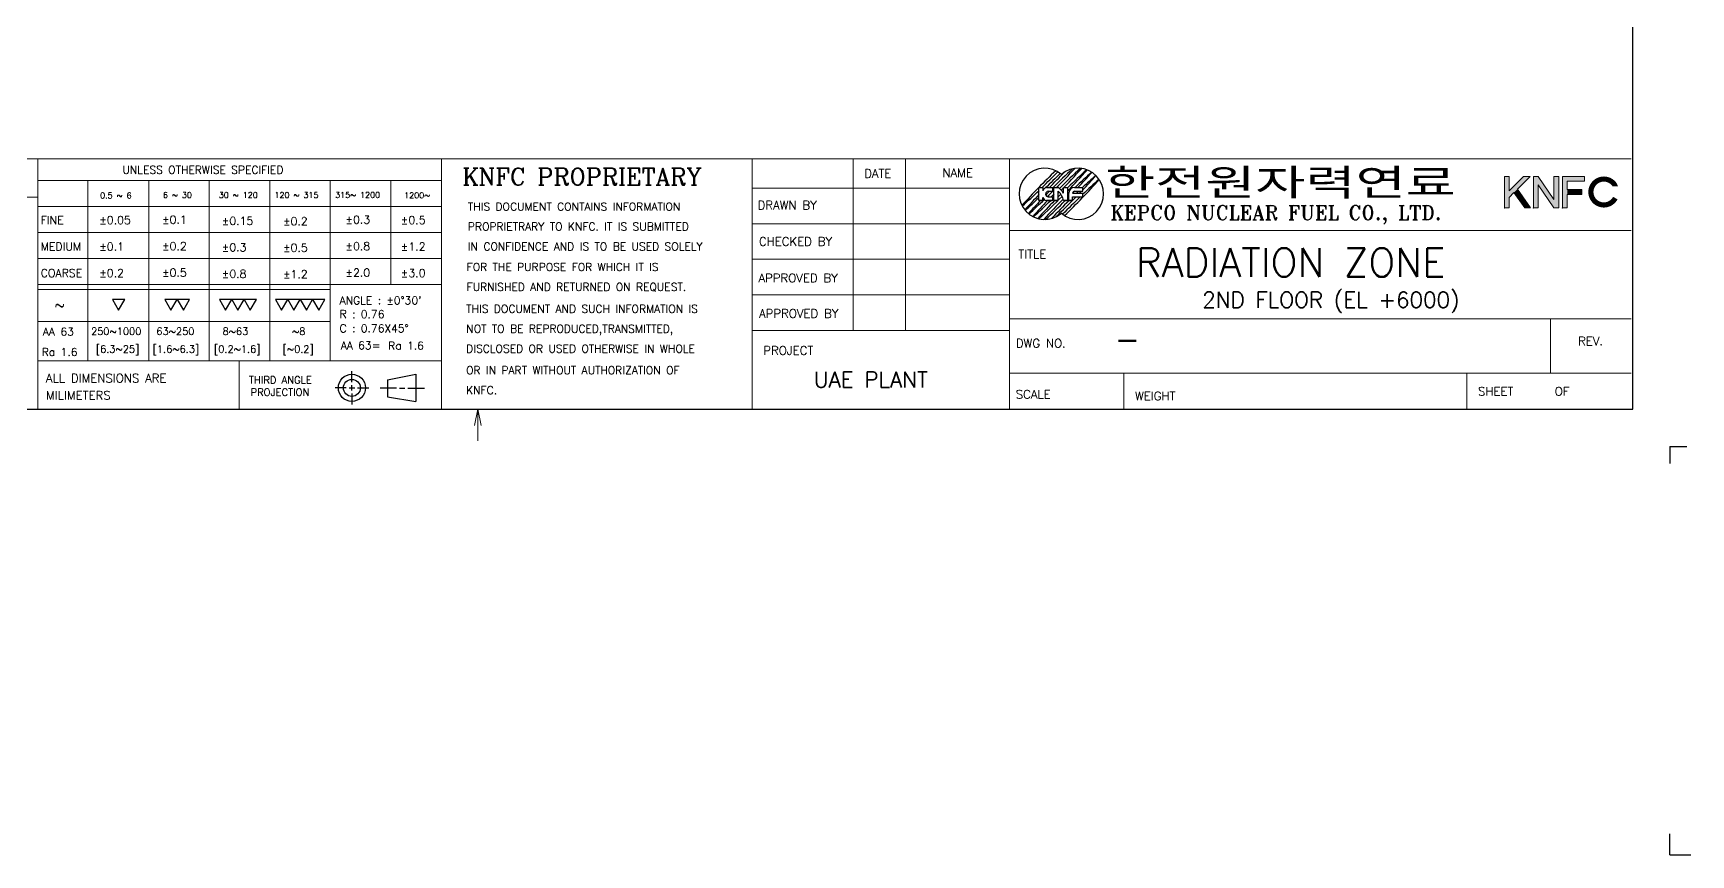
# Model space of a CAD drawing. Extents: x -59767 to 1106559, y -1290 to 1129522.
# Drawn here: x 596748 to 723016, y 328525 to 391154 of the extents above; entities that cross this region are included whole.
import ezdxf
from ezdxf.enums import TextEntityAlignment as Align

# ---------------------------------------------------------------- set-up
doc = ezdxf.new("R2010")
doc.units = 0
doc.layers.get('0').update_dxf_attribs({"linetype": 'CONTINUOUS', "lineweight": 9})
for name, color, linetype in [('1', 2, 'CONTINUOUS'), ('15', 1, 'CONTINUOUS'), ('2', 4, 'CONTINUOUS')]:
    doc.layers.add(name, color=color, linetype=linetype)
doc.layers.add('TEXT', color=3, linetype='CONTINUOUS', lineweight=9)
doc.layers.add('외형선', color=3, linetype='CONTINUOUS', lineweight=9)
doc.styles.add('ROMANC', font='romanc.shx', dxfattribs={"bigfont": 'whtgtxt.shx'})
doc.styles.add('ROMANS', font='romans.shx', dxfattribs={"bigfont": 'whgtxt.shx'})
doc.styles.add('ROMANT', font='ROMANT.SHX')
doc.styles.get("Standard").update_dxf_attribs({"font": 'romans.shx', "bigfont": 'whtgtxt.shx'})
doc.styles.add('굴림체', font='')
doc.styles.get('굴림체').set_extended_font_data('GulimChe')

# ---------------------------------------------------------------- blocks, each defined once
blk = doc.blocks.new('31')
blk.add_lwpolyline([(0, 0), (1.73, 3), (-1.73, 3)], close=True)
blk = doc.blocks.new('TEST1')
at = {"lineweight": 30}
for p, q in [((3.25, 1.04), (3.86, 1.04)), ((3.25, -1.1), (3.25, 1.04)), ((3.86, 1.04), (3.86, 0.52)), ((4.48, 1.04), (5.54, 1.04)), ((4.78, 0.43), (5.54, 0.43)), ((5.54, 0.43), (5.54, 1.04)), ((5.7, 1.04), (6.31, 1.04)), ((5.7, -1.11), (5.7, 1.03)), ((6.4, -1.11), (6.4, 0.43)), ((7.29, 1.04), (7.99, 1.04)), ((7.29, 0.12), (7.29, 1.04)), ((7.99, -1.1), (7.99, 1.04)), ((8.14, -1.1), (8.14, 0.12)), ((8.75, 0.12), (10.43, 0.12)), ((9.06, 1.04), (10.43, 1.04)), ((9.06, 0.43), (10.43, 0.43)), ((10.43, 0.43), (10.43, 1.04)), ((10.43, -0.49), (10.43, 0.12)), ((3.25, -1.1), (3.86, -1.1)), ((3.86, -1.1), (3.86, -0.58)), ((5.54, -1.1), (4.48, -1.1)), ((4.48, -1.1), (5.39, -1.1)), ((4.78, -0.49), (5.54, -0.49)), ((5.54, -1.1), (5.54, -0.49)), ((6.4, -1.1), (5.7, -1.1)), ((5.7, -1.1), (6.4, -1.1)), ((7.99, -1.1), (7.29, -1.1)), ((7.29, -1.1), (7.74, -1.1)), ((7.29, -1.1), (7.99, -1.1)), ((8.75, -1.1), (8.14, -1.1)), ((8.14, -1.1), (8.75, -1.1)), ((8.14, -1.1), (8.75, -1.1)), ((8.75, -0.49), (10.43, -0.49)), ((8.75, -1.1), (8.75, -0.49))]:
    blk.add_line(p, q, dxfattribs=at)
for p, q in [((3.86, -1.1), (3.25, -1.1)), ((6.31, -1.1), (6.4, -1.1))]:
    blk.add_line(p, q)
for centre, radius, start, end in [((4.2, 0), 4.2, 49.4584, 310.5416), ((85.94, -79.36), 115.36, 133.874, 137.817), ((-76.92, 83.5), 115.36, 314.3739, 316.1808), ((86.53, -79.96), 115.36, 133.7708, 135.4371), ((-76.33, 82.9), 115.36, 314.7937, 316.528), ((87.12, -80.55), 115.36, 132.7964, 135.0048), ((-75.74, 82.31), 115.36, 315.2104, 317.3582), ((87.72, -81.14), 115.36, 132.3043, 134.6805), ((-75.14, 81.72), 115.36, 315.3296, 317.7507), ((9.65, 0), 4.2, 229.4584, 130.5416), ((88.31, -81.74), 115.36, 132.0329, 134.1492), ((-74.55, 81.12), 115.36, 315.6822, 317.9877), ((88.9, -82.33), 115.36, 131.8863, 133.7245), ((-73.96, 80.53), 115.36, 316.443, 318.1203), ((89.5, -82.92), 115.36, 131.8346, 133.2965), ((-73.36, 79.94), 115.36, 316.5833, 318.1658), ((-76.92, 83.5), 115.36, 312.1643, 314.0274), ((87.12, -80.55), 115.36, 135.4167, 135.8503), ((-75.74, 82.31), 115.36, 314.1514, 314.7812), ((-75.74, 82.31), 115.36, 314.7958, 314.9024), ((-75.14, 81.72), 115.36, 314.9791, 315.0904), ((88.31, -81.74), 115.36, 134.6168, 134.6897), ((-72.77, 79.34), 115.36, 314.0522, 318.127), ((88.9, -82.33), 115.36, 134.4343, 134.5406), ((-73.96, 80.53), 115.36, 315.8116, 316.0228), ((89.5, -82.92), 115.36, 133.7372, 133.9562), ((-73.36, 79.94), 115.36, 316.2212, 316.4309), ((90.09, -83.52), 115.36, 131.8676, 133.671), ((86.53, -79.96), 115.36, 136.2106, 137.9077), ((-76.33, 82.9), 115.36, 312.0873, 313.619), ((87.12, -80.55), 115.36, 136.4723, 137.9111), ((-75.74, 82.31), 115.36, 312.0944, 313.816), ((87.72, -81.14), 115.36, 136.0645, 137.8303), ((-75.14, 81.72), 115.36, 312.1892, 314.1187), ((88.31, -81.74), 115.36, 135.6538, 137.657), ((-74.55, 81.12), 115.36, 312.3891, 315.0176), ((88.9, -82.33), 115.36, 135.0755, 137.3638), ((-73.96, 80.53), 115.36, 312.7425, 314.959), ((87.72, -81.14), 115.36, 135.3155, 135.6416), ((89.5, -82.92), 115.36, 134.8238, 136.8594), ((-75.14, 81.72), 115.36, 314.382, 314.4878), ((-73.36, 79.94), 115.36, 313.4685, 315.7994), ((88.31, -81.74), 115.36, 134.9315, 135.2383), ((90.09, -83.52), 115.36, 133.9688, 135.9824), ((-73.96, 80.53), 115.36, 315.262, 315.3698), ((89.5, -82.92), 115.36, 134.3917, 134.422)]:
    blk.add_arc(centre, radius, start, end)
for centre, radius, start, end in [((4.7, 0.15), 0.916, 104.4213, 156.3078), ((4.78, -0.03), 0.458, 90, 270), ((4.72, -1.5), 3.03, 32.2526, 56.381), ((4.48, -1.71), 2.87, 12.1793, 48.0482), ((9.06, 0.12), 0.916, 90, 180), ((9.06, 0.12), 0.305, 90, 180), ((4.7, -0.21), 0.916, 203.6922, 255.5787)]:
    blk.add_arc(centre, radius, start, end, dxfattribs=at)
at = {"lineweight": 30, "start_tangent": (0.995037, -0.099504), "end_tangent": (0.995037, -0.099504)}
blk.add_spline([(6.31, 1.04), (6.4, 1.03), (6.31, 1.04)], degree=3, dxfattribs=at)

msp = doc.modelspace()

# ---------------------------------------------------------------- linework, layer by layer
at = {"linetype": 'Continuous'}
for p, q in [((559615.6, 381561.8), (718471.5, 381561.8)), ((597106.4, 381561.8), (597106.4, 362520.6)), ((627852.1, 381561.8), (627852.1, 362520.6)), ((651510, 381561.8), (651510, 362520.6)), ((659208.8, 381561.8), (659208.8, 368481.6)), ((663207.8, 381561.8), (663207.8, 368481.6)), ((671129.6, 381561.8), (671129.6, 362520.6)), ((708824.3, 380233.9), (708824.3, 377835)), ((708824.3, 380233.9), (709184.1, 380233.9)), ((709184.1, 380233.9), (709184.1, 379147.1)), ((709184.1, 379147.1), (710270.8, 380233.9)), ((709803.3, 379257.5), (710779.7, 380233.9)), ((710270.8, 380233.9), (710779.7, 380233.9)), ((597106.4, 379921.1), (627852.1, 379921.1)), ((600920.9, 379921.1), (600920.9, 366176.2)), ((605555.3, 379921.1), (605555.3, 366176.2)), ((610163.8, 379921.1), (610163.8, 366176.2)), ((614772.3, 379921.1), (614772.3, 366176.2)), ((619380.9, 379921.1), (619380.9, 366176.2)), ((623989.4, 379921.1), (623989.4, 371994.4)), ((651510, 379346.9), (671129.6, 379346.9)), ((709184.1, 378638.3), (709545, 378999.1)), ((709545, 378999.1), (710360.1, 377835)), ((709803.3, 379257.5), (710799.4, 377835)), ((559615.6, 378660.8), (597106.4, 378660.8)), ((597106.4, 377939.4), (627852.1, 377939.4)), ((708824.3, 377835), (709184.1, 377835)), ((709184.1, 378638.3), (709184.1, 377835)), ((710360.1, 377835), (710799.4, 377835)), ((651510, 376630.6), (671129.6, 376630.6)), ((597106.4, 375957.7), (627852.1, 375957.7)), ((671129.6, 376121.5), (718471.5, 376121.5)), ((597106.4, 373976), (627852.1, 373976)), ((651510, 373914.2), (671129.6, 373914.2)), ((597106.4, 371994.4), (627852.1, 371994.4)), ((597106.4, 371604.1), (619380.9, 371604.1)), ((651510, 371197.9), (671129.6, 371197.9)), ((671129.6, 369375.4), (718471.5, 369375.4)), ((712333.8, 369375.4), (712333.8, 365240.8)), ((651510, 368481.6), (671129.6, 368481.6)), ((597106.4, 366176.2), (627852.1, 366176.2)), ((612437, 366176.2), (612437, 362520.6)), ((671129.6, 365240.8), (718471.5, 365240.8)), ((679834.1, 365240.8), (679834.1, 362520.6)), ((705947.9, 365240.8), (705947.9, 362520.6)), ((630627.1, 362483.8), (630368.3, 361237.6)), ((630627.1, 362483.8), (630885.8, 361237.6))]:
    msp.add_line(p, q, dxfattribs=at)
at = {"color": 7, "linetype": 'Continuous'}
for p, q in [((711029.7, 380233.9), (711029.7, 377835)), ((711029.7, 380233.9), (711389.5, 380233.9)), ((712589, 378473.9), (711389.5, 380233.9)), ((712589, 380233.9), (712589, 378473.9)), ((712589, 380233.9), (712948.8, 380233.9)), ((712948.8, 380233.9), (712948.8, 377835)), ((713235.1, 380233.9), (714913.4, 380233.9)), ((713235.1, 380233.9), (713235.1, 377835)), ((714913.4, 380233.9), (714913.4, 379874.1)), ((711389.5, 379594.9), (711389.5, 377835)), ((711389.5, 379594.9), (712589, 377835)), ((713594.9, 379874.1), (714913.4, 379874.1)), ((713594.9, 379874.1), (713594.9, 379226.3)), ((713594.9, 379226.3), (714702.6, 379226.3)), ((713594.9, 378866.5), (714702.6, 378866.5)), ((713594.9, 378866.5), (713594.9, 377835)), ((714702.6, 379226.3), (714702.6, 378866.5)), ((711029.7, 377835), (711389.5, 377835)), ((712589, 377835), (712948.8, 377835)), ((713235.1, 377835), (713594.9, 377835))]:
    msp.add_line(p, q, dxfattribs=at)
for p, q in [((597106.4, 369177.8), (619380.9, 369177.8)), ((630627.1, 362483.8), (630627.1, 360080.3))]:
    msp.add_line(p, q)
at = {"const_width": 391.7}
msp.add_lwpolyline([(717209.5, 379595.4, 3.61569466), (717261.7, 378582)], format="xyb", dxfattribs=at)
at = {"linetype": 'Continuous'}
msp.add_point((708824.3, 377835), dxfattribs=at)
at = {"color": 7, "linetype": 'Continuous'}
for p in [(711029.7, 377835), (713235.1, 377835)]:
    msp.add_point(p, dxfattribs=at)
for points in [[(709184.1, 377835), (708824.3, 377835), (709184.1, 380233.9), (708824.3, 380233.9)], [(709184.1, 378638.3), (709184.1, 379147.1), (710779.7, 380233.9), (710270.8, 380233.9)], [(711389.5, 377835), (711029.7, 377835), (711389.5, 380233.9), (711029.7, 380233.9)], [(712589, 377835), (712589, 378473.9), (711389.5, 379594.9), (711389.5, 380233.9)], [(712589, 377835), (712948.8, 377835), (712589, 380233.9), (712948.8, 380233.9)], [(713594.9, 379874.1), (713235.1, 380233.9), (714913.4, 379874.1), (714913.4, 380233.9)], [(713594.9, 377835), (713235.1, 377835), (713594.9, 379874.1), (713235.1, 380233.9)], [(709545, 378999.1), (709803.3, 379257.5), (710360.1, 377835), (710799.4, 377835)], [(713594.9, 378866.5), (713594.9, 379226.3), (714702.6, 378866.5), (714702.6, 379226.3)], [(717047.8, 379487.1), (717462.9, 379487.1), (717371.5, 379703.2)], [(717521.7, 378672.7), (717435.6, 378491.3), (717435.6, 378491.3), (717090.1, 378672.7)], [(717090.1, 378672.7), (717521.7, 378672.7), (717433.5, 378489.2), (717090.1, 378672.7)]]:
    msp.add_solid(points)
at = {"layer": '1'}
for p, q in [((621027.4, 364545.2), (621027.4, 365398.3)), ((620600.9, 364118.7), (619747.9, 364118.7)), ((620814.2, 364118.7), (621240.7, 364118.7)), ((621027.4, 363905.5), (621027.4, 364332)), ((621027.4, 363692.2), (621027.4, 362839.1)), ((621454, 364118.7), (622307, 364118.7)), ((624431.6, 364090.1), (623182.2, 364090.1)), ((624644.8, 364090.1), (625071.4, 364090.1)), ((625284.6, 364090.1), (626547.4, 364090.1))]:
    msp.add_line(p, q, dxfattribs=at)
at = {"layer": '1', "linetype": 'Continuous'}
for p, q in [((623740.2, 364737.8), (625899.2, 365150.3)), ((625899.2, 365150.3), (625899.2, 363087.2)), ((623740.2, 364737.8), (623740.2, 363442.4)), ((623740.3, 363442.3), (625899.3, 363087.2))]:
    msp.add_line(p, q, dxfattribs=at)
for radius in [1031.5, 647.7]:
    msp.add_circle((621027.4, 364118.7), radius, dxfattribs=at)
at = {"layer": '15'}
for p, q in [((718584.9, 362483.8), (718584.9, 484710.3)), ((542669.3, 362483.8), (718584.9, 362483.8))]:
    msp.add_line(p, q, dxfattribs=at)
at = {"layer": '2'}
for p, q in [((721423.8, 359644.9), (721423.8, 358354.5)), ((721423.8, 359644.9), (722714.2, 359644.9)), ((721423.8, 328524.8), (721423.8, 330116.6)), ((721423.8, 328524.8), (723015.5, 328524.8))]:
    msp.add_line(p, q, dxfattribs=at)

# ---------------------------------------------------------------- block references
at = {"layer": '1'}
for name, p, xscale, yscale, zscale in [('TEST1', (671852.9, 378904.5), 464.5244719174162, 464.5244719174162, 464.5244719174162), ('31', (603250, 370028.2), 272.0180361076714, 272.0180361076714, 272.0180361076714), ('31', (607245.4, 370028.2), 272.0180361076714, 272.0180361076714, 272.0180361076714), ('31', (608187.7, 370028.2), 272.0180361076714, 272.0180361076714, 272.0180361076714), ('31', (611402.9, 370028.2), 272.0180361076714, 272.0180361076714, 272.0180361076714), ('31', (612345.2, 370028.2), 272.0180361076714, 272.0180361076714, 272.0180361076714), ('31', (613287.5, 370028.2), 272.0180361076714, 272.0180361076714, 272.0180361076714), ('31', (615673.1, 370028.2), 272.0180361076714, 272.0180361076714, 272.0180361076714), ('31', (616615.4, 370028.2), 272.0180361076714, 272.0180361076714, 272.0180361076714), ('31', (617557.7, 370028.2), 272.0180361076714, 272.0180361076714, 272.0180361076714), ('31', (618500, 370028.2), 272.0180361076714, 272.0180361076714, 272.0180361076714)]:
    msp.add_blockref(name, p, dxfattribs=dict(at, xscale=xscale, yscale=yscale, zscale=zscale))

# ---------------------------------------------------------------- texts
at = {"layer": '1', "linetype": 'Continuous'}
for s, height, style, p in [('UNLESS OTHERWISE SPECIFIED', 598.44, 'ROMANS', (603550.2, 380434.4)), ('KNFC PROPRIETARY', 1305.687, 'ROMANC', (629437, 379558.2)), ('DATE', 652.84, 'ROMANS', (660050.7, 380127)), ('NAME', 652.84, 'ROMANS', (666006.3, 380181)), ('0.5 ~ 6', 443.39, 'ROMANS', (601852.8, 378562.6)), ('6 ~ 30', 443.39, 'ROMANS', (606638.8, 378592.5)), ('30 ~ 120', 443.39, 'ROMANS', (610886.3, 378592.5)), ('120 ~ 315', 443.39, 'ROMANS', (615133.8, 378592.5)), ('315~ 1200', 443.39, 'ROMANS', (619751.2, 378599.1)), ('1200~ ', 443.39, 'ROMANS', (625012.2, 378569.2)), ('THIS DOCUMENT CONTAINS INFORMATION', 598.44, 'ROMANS', (629863.7, 377633.7)), ('DRAWN BY', 652.84, 'ROMANS', (651930.3, 377713.5)), ('KEPCO NUCLEAR FUEL CO., LTD.', 1088.072, 'ROMANT', (678795.5, 376931.8)), ('FINE', 609.66, 'ROMANS', (597323.4, 376600.7)), ('%%P0.05', 609.66, 'ROMANS', (601781.1, 376600.7)), ('%%P0.1', 609.66, 'ROMANS', (606567, 376630.6)), ('%%P0.15', 609.66, 'ROMANS', (611113.7, 376540.9)), ('%%P0.2', 609.66, 'ROMANS', (615780, 376511.1)), ('%%P0.3', 609.66, 'ROMANS', (620536, 376630.6)), ('%%P0.5', 609.66, 'ROMANS', (624753.6, 376600.7)), ('PROPRIETRARY TO KNFC. IT IS SUBMITTED', 598.44, 'ROMANS', (629863.7, 376113.6)), ('MEDIUM', 609.66, 'ROMANS', (597323.4, 374581.9)), ('%%P0.1', 609.66, 'ROMANS', (601781.1, 374581.9)), ('%%P0.2', 609.66, 'ROMANS', (606567, 374611.8)), ('%%P0.3', 609.66, 'ROMANS', (611113.7, 374522.1)), ('%%P0.5', 609.66, 'ROMANS', (615780, 374492.2)), ('%%P0.8', 609.66, 'ROMANS', (620536, 374611.8)), ('%%P1.2', 609.66, 'ROMANS', (624753.6, 374581.9)), ('IN CONFIDENCE AND IS TO BE USED SOLELY', 598.44, 'ROMANS', (629863.7, 374593.6)), ('CHECKED BY', 652.84, 'ROMANS', (652036.8, 374948.3)), ('TITLE', 652.84, 'ROMANS', (671793.9, 373985.1)), ('COARSE', 609.66, 'ROMANS', (597323.4, 372563)), ('%%P0.2', 609.66, 'ROMANS', (601781.1, 372563)), ('%%P0.5', 609.66, 'ROMANS', (606567, 372592.9)), ('%%P0.8', 609.66, 'ROMANS', (611113.7, 372503.3)), ('%%P1.2', 609.66, 'ROMANS', (615780, 372473.4)), ('%%P2.0', 609.66, 'ROMANS', (620536, 372592.9)), ('%%P3.0', 609.66, 'ROMANS', (624753.6, 372563)), ('FOR THE PURPOSE FOR WHICH IT IS', 598.44, 'ROMANS', (629765, 373034.3)), ('APPROVED BY', 652.843, 'ROMANS', (651994.2, 372163.3)), ('FURNISHED AND RETURNED ON REQUEST.', 598.44, 'ROMANS', (629765, 371514.3)), ('~', 771.1, 'ROMANS', (598368.2, 370049.6)), ("ANGLE : %%P0%%D30'", 598.44, 'ROMANS', (620091.8, 370482.1)), ('R : 0.76', 598.44, 'ROMANS', (620091.8, 369434.9)), ('THIS DOCUMENT AND SUCH INFORMATION IS', 598.44, 'ROMANS', (629738.2, 369840.2)), ('APPROVED BY', 652.843, 'ROMANS', (652042.1, 369459.9)), ('C : 0.76X45%%D', 598.44, 'ROMANS', (620091.8, 368347.4)), ('NOT TO BE REPRODUCED,TRANSMITTED,', 598.44, 'ROMANS', (629738.2, 368320.1)), ('AA 63', 598.44, 'ROMANS', (597486.8, 368101.6)), ('AA 63=', 598.44, 'ROMANS', (620172.4, 367054.4)), ('Ra 1.6', 598.44, 'ROMANS', (623795.8, 367039.2)), ('DWG NO.', 652.84, 'ROMANS', (671602.2, 367191.7)), ('REV.', 652.84, 'ROMANS', (714427.4, 367358.9)), ('Ra 1.6', 598.44, 'ROMANS', (597403.2, 366555.9)), ('DISCLOSED OR USED OTHERWISE IN WHOLE', 598.44, 'ROMANS', (629738.2, 366800.1)), ('PROJECT', 652.84, 'ROMANS', (652368.9, 366636.9)), ('ALL DIMENSIONS ARE', 652.843, 'ROMANS', (597723.8, 364531.2)), ('THIRD ANGLE', 556.887, 'ROMANS', (613185.5, 364440.1)), ('OR IN PART WITHOUT AUTHORIZATION OF', 598.44, 'ROMANS', (629726.5, 365164.1)), ('UAE PLANT', 1200, 'ROMANS', (656208.7, 364149.6)), ('MILIMETERS', 652.84, 'ROMANS', (597723.8, 363222)), ('PROJECTION', 556.89, 'ROMANS', (613304, 363503.8)), ('KNFC.', 598.44, 'ROMANS', (629726.5, 363644)), ('SCALE', 652.84, 'ROMANS', (671596.4, 363296.5)), ('WEIGHT', 652.84, 'ROMANS', (680678.8, 363175.1)), ('SHEET      OF', 652.843, 'ROMANS', (706808.7, 363527.9))]:
    msp.add_text(s, height=height, dxfattribs=dict(at, style=style)).set_placement(p)
at = {"layer": '1', "style": '굴림체', "width": 1.5}
msp.add_text('한전원자력연료', height=2027.76, dxfattribs=at).set_placement((678395.4, 378766.3))
at = {"layer": '1', "style": 'ROMANS'}
for s, p in [('250~1000', (601164, 368162.4)), ('63~250', (606138.6, 368162.4)), ('8~63', (611172.6, 368162.4)), ('~8', (616459.7, 368162.4)), ('[6.3~25]', (601523.7, 366799)), ('[1.6~6.3]', (605852.3, 366799)), ('[0.2~1.6]', (610523.5, 366799)), ('[~0.2]', (615743.1, 366799))]:
    msp.add_text(s, height=544.04, dxfattribs=at).set_placement(p)
at = {"layer": 'TEXT', "color": 2}
msp.add_text('2ND FLOOR (EL +6000)', height=1200, dxfattribs=at).set_placement((695597, 370743.9), align=Align.MIDDLE)
at = {"layer": 'TEXT', "color": 2, "insert": (680760.8, 374763.9), "char_height": 2172.377, "attachment_point": 1, "style": 'ROMANS'}
msp.add_mtext_dynamic_manual_height_columns('RADIATION ZONE', width=35001.154, gutter_width=20, heights=[-2379.3], dxfattribs=at)
at = {"layer": '외형선', "insert": (679123.6, 368705.8), "char_height": 1737.9, "attachment_point": 1, "style": 'ROMANS'}
msp.add_mtext_dynamic_manual_height_columns('{\\C2;-}', width=304.93, gutter_width=20, heights=[-1737.9], dxfattribs=at)

doc.saveas('drawing.dxf')
